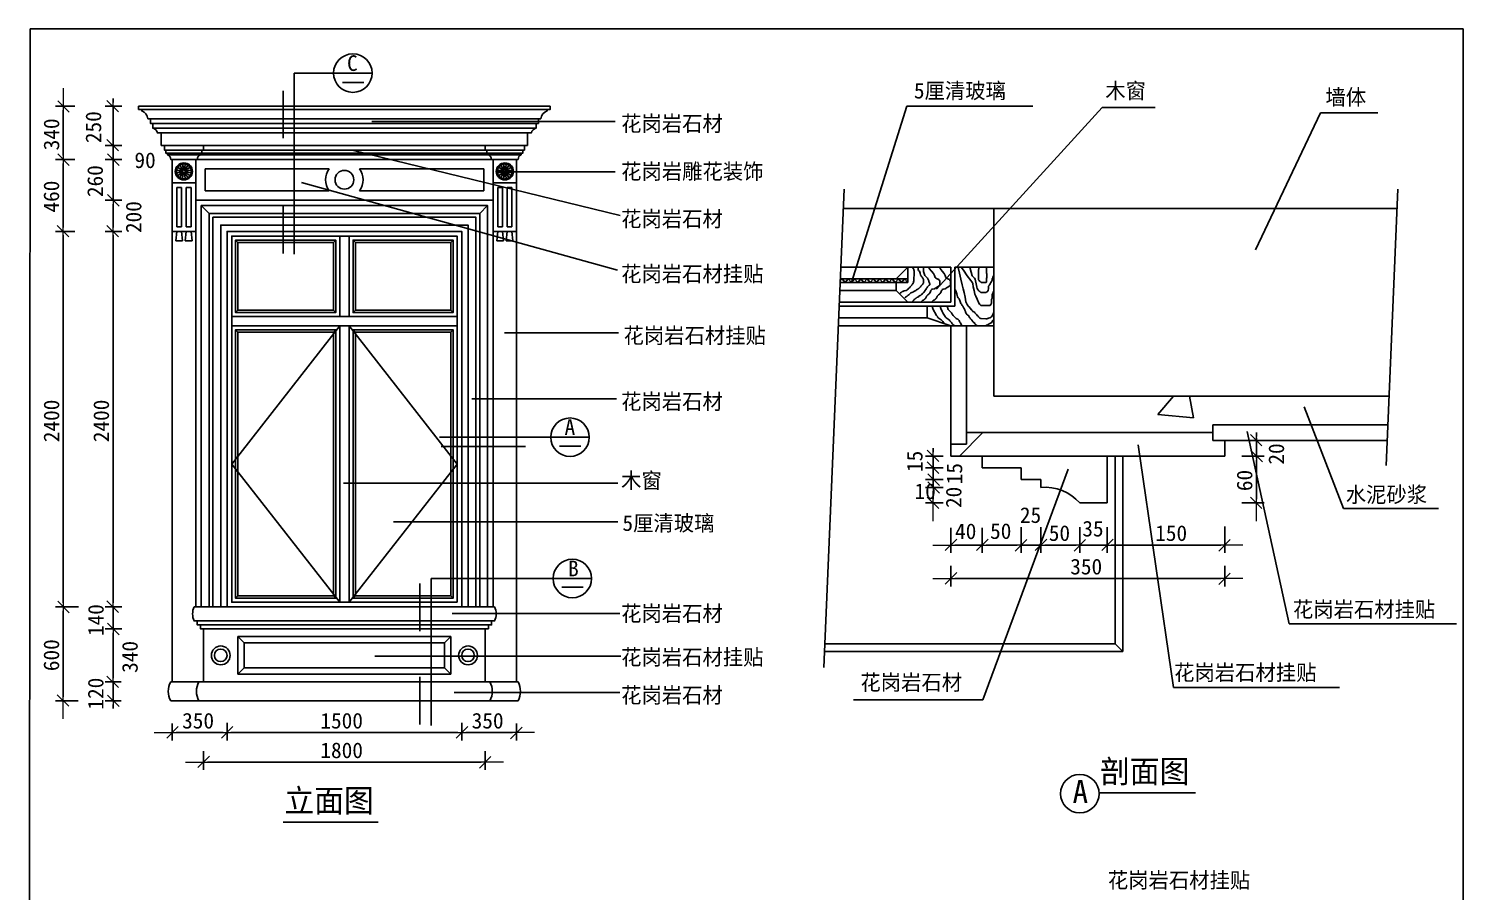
# Model space of a CAD drawing. Header units: metres. Extents: x 1603 to 10770, y 1189 to 12976.
# Drawn here: x 1603 to 10770, y 7462 to 12976 of the extents above; entities that cross this region are included whole.
import ezdxf

# ---------------------------------------------------------------- set-up
doc = ezdxf.new("R2010")
doc.units = ezdxf.units.M
for name, color, linetype in [('2', 2, 'Continuous'), ('3', 3, 'Continuous'), ('4', 4, 'Continuous'), ('6', 7, 'Continuous'), ('7', 7, 'Continuous'), ('BH', 3, 'Continuous'), ('DIM', 3, 'Continuous'), ('TEXT', 3, 'Continuous')]:
    doc.layers.add(name, color=color, linetype=linetype)
doc.dimstyles.get("Standard").update_dxf_attribs({"dimtxt": 2.5, "dimasz": 2.5, "dimexe": 1.25, "dimexo": 0.625, "dimtad": 1, "dimcen": 2.5, "dimazin": 3, "dimtfac": 1, "dimtmove": 0, "dimatfit": 3})

# ---------------------------------------------------------------- blocks, each defined once
blk = doc.blocks.new('BH2')
at = {"layer": 'BH'}
blk.add_lwpolyline([(0, 32), (5, 28), (0, 24), (5, 20), (0, 16), (5, 12), (0, 8), (5, 4), (0, 0)], dxfattribs=at)
blk = doc.blocks.new('HUA-1')
at = {"layer": '3'}
for p, q in [((27.6, 34.21), (17.94, 47.61)), ((27.6, 34.21), (18.46, 47.68)), ((29.39, 34.81), (25.6, 50.88)), ((29.39, 34.81), (26.11, 50.75)), ((31.02, 34.68), (33.93, 50.98)), ((31.02, 34.81), (34.35, 50.66)), ((32.72, 33.99), (41.92, 47.43)), ((34.11, 36.01), (41.66, 47.88)), ((25.32, 31.28), (9.02, 33.93)), ((25.19, 29.39), (9.12, 25.6)), ((25.19, 29.39), (9.25, 26.11)), ((25.32, 31.28), (9.34, 34.35)), ((26.17, 32.97), (12.12, 41.66)), ((25.79, 27.6), (12.32, 18.46)), ((25.79, 27.6), (12.39, 17.94)), ((26.17, 32.97), (12.57, 41.92)), ((27.03, 26.17), (18.08, 12.57)), ((27.03, 26.17), (18.34, 12.12)), ((28.72, 25.19), (25.65, 9.34)), ((28.72, 25.32), (26.07, 9.02)), ((30.61, 25.32), (33.89, 9.25)), ((30.61, 25.19), (34.4, 9.12)), ((32.38, 25.79), (41.54, 12.32)), ((32.4, 25.79), (42.06, 12.39)), ((33.83, 27.03), (47.88, 18.34)), ((33.83, 27.03), (47.43, 18.08)), ((34.21, 32.4), (47.61, 42.06)), ((34.32, 32.4), (47.68, 41.54)), ((34.68, 28.72), (50.98, 26.07)), ((34.81, 30.61), (50.88, 34.4)), ((34.81, 28.72), (50.66, 25.65)), ((44.27, 32.84), (50.75, 33.89))]:
    blk.add_line(p, q, dxfattribs=at)
for centre, radius, start, end in [((15.56, 44.55), 3.93, 79.33, 200.38), ((14.42, 42.46), 6.24, 55.64, 72.61), ((22.23, 48.97), 3.93, 56.83, 177.88), ((-277.73, 15.85), 297.9, 6.14, 6.41), ((20.38, 47.47), 6.24, 33.14, 50.11), ((-259.72, 134.69), 297.9, 343.64, 343.91), ((30.08, 50.5), 3.93, 34.33, 155.38), ((27.8, 49.83), 6.24, 10.64, 27.61), ((-197.61, 237.59), 297.9, 321.14, 321.41), ((37.92, 48.91), 3.93, 11.83, 132.88), ((35.55, 49.16), 6.24, 348.14, 5.11), ((-100.84, 308.89), 297.9, 298.64, 298.91), ((44.55, 44.44), 3.93, 349.33, 110.38), ((9.5, 30.08), 3.93, 124.33, 245.38), ((11.03, 22.23), 3.93, 146.83, 267.88), ((11.09, 37.92), 3.93, 101.83, 222.88), ((10.17, 27.8), 6.24, 100.64, 117.61), ((12.53, 20.38), 6.24, 123.14, 140.11), ((-74.69, -259.72), 297.9, 73.64, 73.91), ((-177.59, -197.61), 297.9, 51.14, 51.41), ((10.84, 35.55), 6.24, 78.14, 95.11), ((44.15, -277.73), 297.9, 96.14, 96.41), ((15.45, 15.56), 3.93, 169.33, 290.38), ((17.54, 14.42), 6.24, 145.64, 162.61), ((-248.89, -100.84), 297.9, 28.64, 28.91), ((160.84, -248.89), 297.9, 118.64, 118.91), ((24.45, 10.84), 6.24, 168.14, 185.11), ((22.08, 11.09), 3.93, 191.83, 312.88), ((257.61, -177.59), 297.9, 141.14, 141.41), ((32.2, 10.17), 6.24, 190.64, 207.61), ((29.92, 9.5), 3.93, 214.33, 335.38), ((319.72, -74.69), 297.9, 163.64, 163.91), ((39.62, 12.53), 6.24, 213.14, 230.11), ((37.77, 11.03), 3.93, 236.83, 357.88), ((337.73, 44.15), 297.9, 186.14, 186.41), ((45.58, 17.54), 6.24, 235.64, 252.61), ((44.44, 15.45), 3.93, 259.33, 20.38), ((308.89, 160.84), 297.9, 208.64, 208.91), ((42.46, 45.58), 6.24, 325.64, 342.61), ((15.85, 337.73), 297.9, 276.14, 276.41), ((49.16, 24.45), 6.24, 258.14, 275.11), ((48.97, 37.77), 3.93, 326.83, 87.88), ((48.91, 22.08), 3.93, 281.83, 42.88), ((237.59, 257.61), 297.9, 231.14, 231.41), ((134.69, 319.72), 297.9, 253.64, 253.91), ((47.47, 39.62), 6.24, 303.14, 320.11), ((49.83, 32.2), 6.24, 280.64, 297.61), ((50.5, 29.92), 3.93, 304.33, 65.38)]:
    blk.add_arc(centre, radius, start, end, dxfattribs=at)
at = {"layer": '4'}
for radius in [27.43, 4.8]:
    blk.add_circle((30, 30), radius, dxfattribs=at)
at = {"layer": '6'}
blk.add_circle((30, 30), 24.43, dxfattribs=at)
blk = doc.blocks.new('_DOT')
at = {"color": 0, "linetype": 'ByBlock', "lineweight": 15}
blk.add_line((4.63, 0), (-1, 0), dxfattribs=at)
blk.add_lwpolyline([(-1.51, -1.54), (1.42, 1.41)])

msp = doc.modelspace()

# ---------------------------------------------------------------- hatches: boundary and pattern name
at = {"layer": 'BH'}
h = msp.add_hatch(dxfattribs=at)
h.set_pattern_fill('ANSI31', scale=1500)
h.paths.add_polyline_path([(10296.08, 10627.85), (10347.08, 11827.85), (7770.32, 11827.85), (7770.32, 10627.85)])
h = msp.add_hatch(dxfattribs=at)
h.set_pattern_fill('AR-RROOF', scale=500)
h.paths.add_polyline_path([(3550.47, 11176.76), (3550.47, 11610.45), (2940.47, 11610.45), (2940.47, 11176.76)])
h.paths.add_polyline_path([(3550.47, 11036.76), (2940.47, 11036.76), (2940.47, 9350.45), (3550.47, 9350.45)])
h.paths.add_polyline_path([(4300.47, 11036.76), (3690.47, 11036.76), (3690.47, 9350.45), (4300.47, 9350.45)])
h.paths.add_polyline_path([(4300.47, 11176.76), (4300.47, 11610.45), (3690.47, 11610.45), (3690.47, 11176.76)])
h = msp.add_hatch(dxfattribs=at)
h.set_pattern_fill('ANSI33', scale=300)
h.paths.add_polyline_path([(9245.32, 10244.52), (9245.32, 10344.52), (9170.32, 10344.52), (9170.32, 10394.52), (7495.32, 10394.52), (7495.32, 10244.52)])
h.paths.add_polyline_path([(7695.32, 10244.52), (7695.32, 10169.52), (7945.32, 10169.52), (7945.32, 10094.52), (8070.32, 10094.52), (8070.32, 10044.52, -0.23), (8320.32, 9944.52), (8495.32, 9944.52), (8495.32, 10244.52)])
h.paths.add_polyline_path([(9170.32, 10444.52), (9170.32, 10344.52), (10284.04, 10344.52), (10288.29, 10444.52)])
h.paths.add_polyline_path([(7595.32, 11077.85), (7495.32, 11077.85), (7495.32, 10394.52), (7595.32, 10394.52)])
h = msp.add_hatch(dxfattribs=at)
h.set_pattern_fill('AR-CONC', scale=15)
h.paths.add_polyline_path([(7770.32, 10627.85), (7770.32, 11077.85), (7595.32, 11077.85), (7595.32, 10394.52), (9170.32, 10394.52), (9170.32, 10444.52), (10288.29, 10444.52), (10296.08, 10627.85)])

# ---------------------------------------------------------------- linework, layer by layer
for p, q in [((3607.41, 12633.27), (3743.78, 12633.27)), ((7213.44, 12481.38), (8018.91, 12480.86)), ((8461.9, 12472.72), (8801.15, 12472.72)), ((9857.74, 12438.07), (10224.32, 12438.07)), ((4994.59, 10307.89), (5130.96, 10307.89)), ((10005.13, 9908.65), (10612.33, 9908.65)), ((5009.74, 9406.61), (5146.12, 9406.61)), ((9658.34, 9172.35), (10727.44, 9172.35)), ((8917.78, 8765.21), (9979.31, 8765.21)), ((7698.95, 8687.25), (6872.52, 8687.25))]:
    msp.add_line(p, q)
at = {"layer": '2'}
for p, q in [((7770.32, 10627.85), (7770.32, 11827.85)), ((7770.32, 11827.85), (10347.08, 11827.85)), ((7770.32, 10627.85), (10296.08, 10627.85))]:
    msp.add_line(p, q, dxfattribs=at)
at = {"layer": '3'}
for p, q in [((2550.47, 11960.45), (2550.47, 11710.45)), ((2580.47, 11960.45), (2550.47, 11960.45)), ((2580.47, 11960.45), (2580.47, 11710.45)), ((2610.47, 11960.45), (2610.47, 11710.45)), ((2640.47, 11960.45), (2610.47, 11960.45)), ((2640.47, 11960.45), (2640.47, 11710.45)), ((4600.47, 11960.45), (4600.47, 11710.45)), ((4630.47, 11960.45), (4600.47, 11960.45)), ((4630.47, 11960.45), (4630.47, 11710.45)), ((4660.47, 11960.45), (4660.47, 11710.45)), ((4690.47, 11960.45), (4660.47, 11960.45)), ((4690.47, 11960.45), (4690.47, 11710.45)), ((6813.35, 11950.91), (6683.35, 8892.14)), ((10352.31, 11950.91), (10277.19, 10183.2)), ((2755.47, 11795.45), (2705.47, 11845.45)), ((4485.47, 11795.45), (4535.47, 11845.45)), ((2550.47, 11680.45), (2543.93, 11619.64)), ((2580.47, 11710.45), (2550.47, 11710.45)), ((2580.47, 11680.45), (2587.01, 11619.64)), ((2610.47, 11680.45), (2603.93, 11619.64)), ((2640.47, 11710.45), (2610.47, 11710.45)), ((2640.47, 11680.45), (2647.01, 11619.64)), ((4600.47, 11680.45), (4593.93, 11619.64)), ((4630.47, 11710.45), (4600.47, 11710.45)), ((4630.47, 11680.45), (4637.01, 11619.64)), ((4660.47, 11680.45), (4653.93, 11619.64)), ((4690.47, 11710.45), (4660.47, 11710.45)), ((4690.47, 11680.45), (4697.01, 11619.64)), ((2543.93, 11619.64), (2587.01, 11619.64)), ((2603.93, 11619.64), (2647.01, 11619.64)), ((2940.47, 11610.45), (2925.47, 11625.45)), ((3550.47, 11610.45), (3565.47, 11625.45)), ((3690.47, 11610.45), (3675.47, 11625.45)), ((4300.47, 11610.45), (4315.47, 11625.45)), ((4637.01, 11619.64), (4593.93, 11619.64)), ((4697.01, 11619.64), (4653.93, 11619.64)), ((7250.03, 11451.36), (7248.53, 11452.85)), ((7251.84, 11448.64), (7250.03, 11451.36)), ((7254.56, 11444.11), (7251.84, 11448.64)), ((7256.38, 11440.48), (7254.56, 11444.11)), ((7258.19, 11436.86), (7256.38, 11440.48)), ((7260.01, 11433.23), (7258.19, 11436.86)), ((7258.19, 11369.79), (7259.1, 11375.23)), ((7258.19, 11364.35), (7258.19, 11369.79)), ((7259.1, 11375.23), (7260.01, 11380.66)), ((7260.92, 11428.7), (7260.01, 11433.23)), ((7260.01, 11386.1), (7260.92, 11398.79)), ((7260.01, 11380.66), (7260.01, 11386.1)), ((7260.92, 11398.79), (7260.92, 11428.7)), ((7286.33, 11452.85), (7286.33, 11451.36)), ((7286.33, 11451.36), (7287.24, 11436.86)), ((7287.24, 11436.86), (7289.05, 11431.42)), ((7289.05, 11431.42), (7294.5, 11426.89)), ((7294.5, 11426.89), (7299.03, 11414.2)), ((7299.03, 11414.2), (7302.66, 11401.51)), ((7302.66, 11401.51), (7305.39, 11396.07)), ((7305.39, 11396.07), (7309.02, 11392.45)), ((7309.02, 11392.45), (7312.65, 11387.91)), ((7312.65, 11387.91), (7315.37, 11384.29)), ((7315.37, 11384.29), (7317.18, 11380.66)), ((7317.18, 11380.66), (7319, 11377.04)), ((7319, 11377.04), (7319.91, 11374.32)), ((7319.91, 11374.32), (7319.91, 11349.85)), ((7320.82, 11452.85), (7320.82, 11425.07)), ((7320.82, 11425.07), (7324.45, 11410.57)), ((7324.45, 11410.57), (7328.98, 11397.88)), ((7328.98, 11397.88), (7334.43, 11393.35)), ((7334.43, 11393.35), (7338.97, 11388.82)), ((7338.97, 11388.82), (7342.6, 11385.2)), ((7342.6, 11385.2), (7346.23, 11381.57)), ((7346.23, 11381.57), (7348.04, 11377.94)), ((7348.04, 11377.94), (7350.76, 11375.23)), ((7350.76, 11375.23), (7351.67, 11371.6)), ((7351.67, 11371.6), (7353.49, 11368.88)), ((7353.49, 11368.88), (7354.39, 11365.26)), ((7355.84, 11452.85), (7358.02, 11444.11)), ((7358.02, 11444.11), (7372.55, 11425.98)), ((7372.55, 11425.98), (7385.25, 11411.48)), ((7385.25, 11411.48), (7390.7, 11398.79)), ((7390.7, 11398.79), (7396.14, 11386.1)), ((7396.14, 11386.1), (7400.68, 11381.57)), ((7400.68, 11381.57), (7404.31, 11378.85)), ((7404.31, 11378.85), (7407.94, 11377.94)), ((7407.94, 11377.94), (7411.57, 11376.13)), ((7411.57, 11376.13), (7415.2, 11375.23)), ((7415.2, 11375.23), (7418.83, 11372.51)), ((7418.83, 11372.51), (7421.55, 11369.79)), ((7421.55, 11369.79), (7423.37, 11367.07)), ((7423.37, 11367.07), (7425.18, 11363.44)), ((7424.23, 11452.85), (7426.42, 11444.11)), ((7426.42, 11444.11), (7440.94, 11425.98)), ((7440.94, 11425.98), (7453.64, 11411.48)), ((7453.64, 11411.48), (7459.09, 11398.79)), ((7459.09, 11398.79), (7464.53, 11386.1)), ((7464.53, 11386.1), (7469.07, 11381.57)), ((7469.07, 11381.57), (7472.7, 11378.85)), ((7472.7, 11378.85), (7476.33, 11377.94)), ((7476.33, 11377.94), (7479.96, 11376.13)), ((7479.96, 11376.13), (7483.59, 11375.23)), ((7483.59, 11375.23), (7487.22, 11372.51)), ((7487.22, 11372.51), (7489.95, 11369.79)), ((7489.95, 11369.79), (7491.76, 11367.07)), ((7491.76, 11367.07), (7493.58, 11363.44)), ((7542.71, 11452.85), (7543.37, 11449.82)), ((7543.37, 11449.82), (7550.8, 11414.2)), ((7550.8, 11414.2), (7559.71, 11375.61)), ((7559.71, 11375.61), (7568.63, 11339.99)), ((7561.48, 11452.85), (7576.65, 11432.01)), ((7576.65, 11432.01), (7600.43, 11396.39)), ((7600.43, 11396.39), (7624.21, 11366.71)), ((7617.51, 11452.85), (7625.7, 11420.13)), ((7625.7, 11420.13), (7631.64, 11396.39)), ((7631.64, 11396.39), (7640.56, 11387.48)), ((7640.56, 11387.48), (7646.5, 11381.55)), ((7646.5, 11381.55), (7650.96, 11374.13)), ((7650.96, 11374.13), (7652.45, 11365.22)), ((7674.74, 11451.3), (7673.25, 11424.59)), ((7673.25, 11424.59), (7673.25, 11371.16)), ((7673.25, 11371.16), (7676.22, 11366.71)), ((7674.85, 11452.85), (7674.74, 11451.3)), ((7723.51, 11412.71), (7723.51, 11452.85)), ((7725, 11408.26), (7723.51, 11412.71)), ((7723.51, 11378.58), (7725, 11386)), ((7723.51, 11359.28), (7723.51, 11378.58)), ((7725, 11386), (7725, 11408.26)), ((7757.7, 11365.22), (7759.18, 11369.67)), ((7759.18, 11369.67), (7760.67, 11374.13)), ((7760.67, 11378.58), (7763.64, 11383.03)), ((7760.67, 11374.13), (7760.67, 11378.58)), ((7763.64, 11387.48), (7765.13, 11391.94)), ((7763.64, 11383.03), (7763.64, 11387.48)), ((7765.13, 11391.94), (7765.13, 11396.39)), ((7145.32, 11302.85), (6785.81, 11302.85)), ((7170.16, 11284.59), (7174.7, 11287.31)), ((7174.7, 11287.31), (7178.33, 11290.03)), ((7178.33, 11290.03), (7181.05, 11292.75)), ((7181.05, 11292.75), (7182.87, 11294.56)), ((7182.87, 11294.56), (7185.59, 11296.37)), ((7185.59, 11296.37), (7188.31, 11297.28)), ((7188.31, 11297.28), (7192.85, 11299.09)), ((7192.85, 11299.09), (7197.39, 11300.91)), ((7197.39, 11300.91), (7210.09, 11302.72)), ((7210.09, 11302.72), (7213.72, 11304.53)), ((7213.72, 11304.53), (7216.45, 11307.25)), ((7216.45, 11307.25), (7218.26, 11309.06)), ((7218.26, 11309.06), (7221.89, 11311.78)), ((7221.89, 11311.78), (7224.61, 11315.41)), ((7224.61, 11315.41), (7228.24, 11319.03)), ((7240.95, 11287.31), (7226.43, 11274.62)), ((7228.24, 11319.03), (7232.78, 11322.66)), ((7232.78, 11322.66), (7236.41, 11326.28)), ((7236.41, 11326.28), (7240.04, 11330.82)), ((7240.04, 11330.82), (7243.67, 11334.44)), ((7253.66, 11292.75), (7240.95, 11287.31)), ((7243.67, 11334.44), (7246.4, 11337.16)), ((7246.4, 11337.16), (7247.3, 11338.97)), ((7247.3, 11338.97), (7249.12, 11340.78)), ((7249.12, 11340.78), (7250.93, 11343.5)), ((7250.93, 11343.5), (7252.75, 11347.13)), ((7252.75, 11347.13), (7254.56, 11349.85)), ((7258.19, 11296.37), (7253.66, 11292.75)), ((7254.56, 11349.85), (7256.38, 11354.38)), ((7256.38, 11354.38), (7257.29, 11358.91)), ((7257.29, 11358.91), (7258.19, 11364.35)), ((7263.64, 11298.19), (7258.19, 11296.37)), ((7267.27, 11300.91), (7263.64, 11298.19)), ((7270.9, 11303.63), (7267.27, 11300.91)), ((7274.53, 11305.44), (7270.9, 11303.63)), ((7276.34, 11307.25), (7274.53, 11305.44)), ((7283.61, 11310.88), (7276.34, 11307.25)), ((7289.05, 11314.5), (7283.61, 11310.88)), ((7290.87, 11316.31), (7289.05, 11314.5)), ((7293.59, 11318.13), (7290.87, 11316.31)), ((7294.5, 11319.94), (7293.59, 11318.13)), ((7297.22, 11321.75), (7294.5, 11319.94)), ((7299.94, 11324.47), (7297.22, 11321.75)), ((7301.76, 11327.19), (7299.94, 11324.47)), ((7304.48, 11329.91), (7301.76, 11327.19)), ((7305.39, 11332.63), (7304.48, 11329.91)), ((7307.2, 11276.43), (7304.48, 11273.72)), ((7309.02, 11334.44), (7305.39, 11332.63)), ((7311.74, 11280.06), (7307.2, 11276.43)), ((7311.74, 11338.07), (7309.02, 11334.44)), ((7314.46, 11340.78), (7311.74, 11338.07)), ((7315.37, 11284.59), (7311.74, 11280.06)), ((7316.28, 11344.41), (7314.46, 11340.78)), ((7319, 11287.31), (7315.37, 11284.59)), ((7319, 11347.13), (7316.28, 11344.41)), ((7319.91, 11349.85), (7319, 11347.13)), ((7321.72, 11290.03), (7319, 11287.31)), ((7324.45, 11292.75), (7321.72, 11290.03)), ((7327.17, 11296.37), (7324.45, 11292.75)), ((7329.89, 11300), (7327.17, 11296.37)), ((7330.8, 11303.63), (7329.89, 11300)), ((7333.52, 11306.34), (7330.8, 11303.63)), ((7335.34, 11309.97), (7333.52, 11306.34)), ((7338.97, 11314.5), (7335.34, 11309.97)), ((7340.78, 11318.13), (7338.97, 11314.5)), ((7342.6, 11319.94), (7340.78, 11318.13)), ((7344.41, 11322.66), (7342.6, 11319.94)), ((7346.23, 11326.28), (7344.41, 11322.66)), ((7348.04, 11329), (7346.23, 11326.28)), ((7349.86, 11330.82), (7348.04, 11329)), ((7354.39, 11278.25), (7348.95, 11274.62)), ((7353.49, 11333.53), (7349.86, 11330.82)), ((7357.12, 11336.25), (7353.49, 11333.53)), ((7354.39, 11365.26), (7355.3, 11360.72)), ((7356.21, 11280.97), (7354.39, 11278.25)), ((7355.3, 11360.72), (7357.12, 11355.29)), ((7358.93, 11283.69), (7356.21, 11280.97)), ((7357.12, 11355.29), (7358.93, 11349.85)), ((7360.75, 11339.88), (7357.12, 11336.25)), ((7358.93, 11349.85), (7360.75, 11346.22)), ((7361.65, 11287.31), (7358.93, 11283.69)), ((7360.75, 11346.22), (7360.75, 11339.88)), ((7362.56, 11290.94), (7361.65, 11287.31)), ((7365.29, 11295.47), (7362.56, 11290.94)), ((7366.19, 11300), (7365.29, 11295.47)), ((7368.92, 11301.81), (7366.19, 11300)), ((7370.73, 11304.53), (7368.92, 11301.81)), ((7371.64, 11307.25), (7370.73, 11304.53)), ((7372.55, 11309.06), (7371.64, 11307.25)), ((7377.08, 11310.88), (7372.55, 11309.06)), ((7391.6, 11313.59), (7377.08, 11310.88)), ((7395.23, 11316.31), (7391.6, 11313.59)), ((7397.96, 11319.03), (7395.23, 11316.31)), ((7401.59, 11319.94), (7397.96, 11319.03)), ((7403.4, 11321.75), (7401.59, 11319.94)), ((7407.03, 11323.56), (7403.4, 11321.75)), ((7410.66, 11326.28), (7407.03, 11323.56)), ((7421.55, 11331.72), (7410.66, 11326.28)), ((7422.79, 11278.25), (7417.34, 11274.62)), ((7424.28, 11334.44), (7421.55, 11331.72)), ((7424.6, 11280.97), (7422.79, 11278.25)), ((7425.18, 11336.25), (7424.28, 11334.44)), ((7427.32, 11283.69), (7424.6, 11280.97)), ((7425.18, 11363.44), (7425.18, 11336.25)), ((7430.05, 11287.31), (7427.32, 11283.69)), ((7430.95, 11290.94), (7430.05, 11287.31)), ((7433.68, 11295.47), (7430.95, 11290.94)), ((7434.58, 11300), (7433.68, 11295.47)), ((7437.31, 11301.81), (7434.58, 11300)), ((7439.12, 11304.53), (7437.31, 11301.81)), ((7440.03, 11307.25), (7439.12, 11304.53)), ((7440.94, 11309.06), (7440.03, 11307.25)), ((7445.48, 11310.88), (7440.94, 11309.06)), ((7460, 11313.59), (7445.48, 11310.88)), ((7463.63, 11316.31), (7460, 11313.59)), ((7466.35, 11319.03), (7463.63, 11316.31)), ((7469.98, 11319.94), (7466.35, 11319.03)), ((7471.79, 11321.75), (7469.98, 11319.94)), ((7475.43, 11323.56), (7471.79, 11321.75)), ((7479.06, 11326.28), (7475.43, 11323.56)), ((7489.95, 11331.72), (7479.06, 11326.28)), ((7492.67, 11334.44), (7489.95, 11331.72)), ((7493.58, 11336.25), (7492.67, 11334.44)), ((7493.58, 11363.44), (7493.58, 11336.25)), ((7520.32, 11311.99), (7524.05, 11307.34)), ((7524.05, 11307.34), (7527.02, 11299.92)), ((7527.02, 11299.92), (7529.99, 11293.98)), ((7529.99, 11293.98), (7531.48, 11288.05)), ((7531.48, 11288.05), (7532.96, 11280.63)), ((7532.96, 11280.63), (7535.94, 11271.72)), ((7568.63, 11339.99), (7574.57, 11313.28)), ((7574.57, 11313.28), (7580.52, 11289.53)), ((7580.52, 11289.53), (7586.46, 11259.85)), ((7624.21, 11366.71), (7630.15, 11357.8)), ((7630.15, 11357.8), (7634.61, 11351.86)), ((7634.61, 11351.86), (7636.1, 11347.41)), ((7636.1, 11347.41), (7639.07, 11326.63)), ((7639.07, 11326.63), (7645.01, 11302.89)), ((7645.01, 11302.89), (7647.99, 11279.14)), ((7647.99, 11279.14), (7652.45, 11270.24)), ((7652.45, 11365.22), (7656.9, 11344.44)), ((7656.9, 11344.44), (7661.36, 11323.67)), ((7661.36, 11323.67), (7664.33, 11316.25)), ((7664.33, 11316.25), (7668.79, 11308.82)), ((7668.79, 11308.82), (7670.28, 11305.86)), ((7670.28, 11305.86), (7673.25, 11302.89)), ((7673.25, 11302.89), (7676.22, 11298.44)), ((7676.22, 11366.71), (7679.2, 11362.25)), ((7676.22, 11298.44), (7680.68, 11295.47)), ((7679.2, 11362.25), (7683.65, 11359.28)), ((7680.68, 11295.47), (7685.14, 11291.02)), ((7683.65, 11359.28), (7685.14, 11359.28)), ((7685.14, 11359.28), (7685.14, 11357.8)), ((7685.14, 11357.8), (7688.11, 11356.32)), ((7685.14, 11291.02), (7688.11, 11289.53)), ((7688.11, 11356.32), (7689.6, 11354.83)), ((7688.11, 11289.53), (7720.54, 11289.53)), ((7689.6, 11354.83), (7716.08, 11353.35)), ((7716.08, 11353.35), (7720.54, 11353.35)), ((7720.54, 11353.35), (7722.03, 11354.83)), ((7720.54, 11289.53), (7723.51, 11291.02)), ((7722.03, 11354.83), (7723.51, 11359.28)), ((7723.51, 11291.02), (7726.49, 11293.98)), ((7726.49, 11293.98), (7729.46, 11295.47)), ((7729.46, 11295.47), (7730.95, 11298.44)), ((7730.95, 11298.44), (7733.92, 11304.37)), ((7733.92, 11304.37), (7735.4, 11313.28)), ((7735.4, 11313.28), (7736.89, 11319.21)), ((7736.89, 11331.09), (7739.86, 11334.05)), ((7736.89, 11319.21), (7736.89, 11331.09)), ((7739.86, 11334.05), (7741.35, 11337.02)), ((7741.35, 11337.02), (7742.83, 11339.99)), ((7742.83, 11339.99), (7747.29, 11345.93)), ((7747.29, 11345.93), (7748.78, 11350.38)), ((7748.78, 11350.38), (7751.75, 11354.83)), ((7751.75, 11354.83), (7754.72, 11360.77)), ((7754.72, 11360.77), (7757.7, 11365.22)), ((7760.67, 11274.69), (7762.15, 11282.11)), ((7762.15, 11282.11), (7766.61, 11289.53)), ((7766.61, 11289.53), (7768.1, 11296.95)), ((7768.1, 11296.95), (7770.32, 11301.39)), ((7203.74, 11258.31), (7201.02, 11255.59)), ((7206.46, 11261.03), (7203.74, 11258.31)), ((7210.09, 11262.84), (7206.46, 11261.03)), ((7211.91, 11264.65), (7210.09, 11262.84)), ((7213.72, 11265.56), (7211.91, 11264.65)), ((7215.54, 11267.37), (7213.72, 11265.56)), ((7219.17, 11269.18), (7215.54, 11267.37)), ((7222.8, 11271.9), (7219.17, 11269.18)), ((7226.43, 11274.62), (7222.8, 11271.9)), ((7251.84, 11233.84), (7250.03, 11229.31)), ((7257.29, 11239.27), (7251.84, 11233.84)), ((7258.19, 11241.99), (7257.29, 11239.27)), ((7260.92, 11244.71), (7258.19, 11241.99)), ((7264.55, 11248.34), (7260.92, 11244.71)), ((7269.08, 11251.06), (7264.55, 11248.34)), ((7271.81, 11252.87), (7269.08, 11251.06)), ((7273.62, 11254.68), (7271.81, 11252.87)), ((7277.25, 11257.4), (7273.62, 11254.68)), ((7279.98, 11259.21), (7277.25, 11257.4)), ((7283.61, 11260.12), (7279.98, 11259.21)), ((7288.14, 11262.84), (7283.61, 11260.12)), ((7291.77, 11265.56), (7288.14, 11262.84)), ((7296.31, 11268.28), (7291.77, 11265.56)), ((7299.03, 11270.09), (7296.31, 11268.28)), ((7300.85, 11271), (7299.03, 11270.09)), ((7304.48, 11273.72), (7300.85, 11271)), ((7308.11, 11232.93), (7307.2, 11230.21)), ((7312.65, 11237.46), (7308.11, 11232.93)), ((7316.28, 11240.18), (7312.65, 11237.46)), ((7319.91, 11241.09), (7316.28, 11240.18)), ((7322.63, 11241.99), (7319.91, 11241.09)), ((7323.54, 11243.81), (7322.63, 11241.99)), ((7325.35, 11244.71), (7323.54, 11243.81)), ((7327.17, 11246.53), (7325.35, 11244.71)), ((7329.89, 11248.34), (7327.17, 11246.53)), ((7332.61, 11251.06), (7329.89, 11248.34)), ((7333.52, 11252.87), (7332.61, 11251.06)), ((7336.24, 11256.5), (7333.52, 11252.87)), ((7338.06, 11260.12), (7336.24, 11256.5)), ((7339.87, 11263.75), (7338.06, 11260.12)), ((7340.78, 11265.56), (7339.87, 11263.75)), ((7347.13, 11271.9), (7340.78, 11265.56)), ((7348.95, 11274.62), (7347.13, 11271.9)), ((7376.5, 11232.93), (7375.59, 11230.21)), ((7381.04, 11237.46), (7376.5, 11232.93)), ((7377.09, 11202.85), (7381.16, 11188.61)), ((7384.67, 11240.18), (7381.04, 11237.46)), ((7381.16, 11188.61), (7388.59, 11167.83)), ((7388.3, 11241.09), (7384.67, 11240.18)), ((7391.02, 11241.99), (7388.3, 11241.09)), ((7391.93, 11243.81), (7391.02, 11241.99)), ((7393.75, 11244.71), (7391.93, 11243.81)), ((7395.56, 11246.53), (7393.75, 11244.71)), ((7398.28, 11248.34), (7395.56, 11246.53)), ((7401.01, 11251.06), (7398.28, 11248.34)), ((7401.91, 11252.87), (7401.01, 11251.06)), ((7404.64, 11256.5), (7401.91, 11252.87)), ((7406.45, 11260.12), (7404.64, 11256.5)), ((7408.27, 11263.75), (7406.45, 11260.12)), ((7409.17, 11265.56), (7408.27, 11263.75)), ((7415.53, 11271.9), (7409.17, 11265.56)), ((7417.34, 11274.62), (7415.53, 11271.9)), ((7427.83, 11202.85), (7431.91, 11188.61)), ((7431.91, 11188.61), (7439.34, 11167.83)), ((7471.2, 11202.85), (7477.98, 11181.19)), ((7535.94, 11271.72), (7538.91, 11262.82)), ((7538.91, 11262.82), (7543.37, 11255.4)), ((7543.37, 11255.4), (7547.82, 11249.46)), ((7547.82, 11249.46), (7550.8, 11243.52)), ((7550.8, 11243.52), (7552.28, 11239.07)), ((7552.28, 11239.07), (7555.25, 11233.13)), ((7555.25, 11233.13), (7556.74, 11225.71)), ((7556.74, 11225.71), (7559.71, 11219.78)), ((7559.71, 11219.78), (7562.69, 11215.33)), ((7562.69, 11215.33), (7565.66, 11210.87)), ((7565.66, 11210.87), (7568.63, 11207.9)), ((7568.63, 11207.9), (7573.09, 11201.97)), ((7573.09, 11201.97), (7579.03, 11190.1)), ((7579.03, 11190.1), (7583.49, 11184.16)), ((7583.49, 11184.16), (7584.98, 11181.19)), ((7586.46, 11259.85), (7592.41, 11230.17)), ((7592.41, 11230.17), (7595.38, 11221.26)), ((7595.38, 11221.26), (7599.84, 11212.36)), ((7599.84, 11212.36), (7604.3, 11207.9)), ((7604.3, 11207.9), (7607.27, 11203.45)), ((7607.27, 11203.45), (7613.21, 11199)), ((7613.21, 11199), (7617.67, 11191.58)), ((7617.67, 11191.58), (7629.56, 11176.74)), ((7652.45, 11270.24), (7655.42, 11265.79)), ((7655.42, 11265.79), (7658.39, 11259.85)), ((7658.39, 11259.85), (7661.36, 11253.91)), ((7661.36, 11253.91), (7664.33, 11246.49)), ((7664.33, 11246.49), (7668.79, 11237.59)), ((7668.79, 11237.59), (7671.76, 11228.68)), ((7671.76, 11228.68), (7674.74, 11221.26)), ((7674.74, 11221.26), (7677.71, 11215.33)), ((7677.71, 11215.33), (7682.17, 11212.36)), ((7682.17, 11212.36), (7683.65, 11210.87)), ((7683.65, 11210.87), (7688.11, 11207.9)), ((7688.11, 11207.9), (7747.29, 11207.9)), ((7747.29, 11207.9), (7750.26, 11213.84)), ((7750.26, 11213.84), (7754.72, 11222.75)), ((7754.72, 11231.65), (7756.21, 11239.07)), ((7754.72, 11222.75), (7754.72, 11231.65)), ((7756.21, 11245.01), (7759.18, 11253.91)), ((7756.21, 11239.07), (7756.21, 11245.01)), ((7759.18, 11253.91), (7760.67, 11274.69)), ((2940.47, 11176.76), (2925.47, 11161.76)), ((4300.47, 11176.76), (4315.47, 11161.76)), ((7345.32, 11127.85), (6778.37, 11127.85)), ((7388.59, 11167.83), (7394.54, 11158.93)), ((7394.54, 11158.93), (7400.48, 11150.02)), ((7400.48, 11150.02), (7404.94, 11142.6)), ((7404.94, 11142.6), (7409.4, 11136.67)), ((7409.4, 11136.67), (7410.89, 11132.21)), ((7410.89, 11132.21), (7415.34, 11127.76)), ((7415.34, 11127.76), (7421.29, 11123.31)), ((7421.29, 11123.31), (7433.18, 11114.4)), ((7433.18, 11114.4), (7439.12, 11108.47)), ((7439.12, 11108.47), (7443.58, 11104.02)), ((7439.34, 11167.83), (7445.28, 11158.93)), ((7443.58, 11104.02), (7448.04, 11098.08)), ((7445.28, 11158.93), (7451.23, 11150.02)), ((7448.04, 11098.08), (7452.92, 11091.98)), ((7451.23, 11150.02), (7455.68, 11142.6)), ((7455.68, 11142.6), (7460.14, 11136.67)), ((7460.14, 11136.67), (7461.63, 11132.21)), ((7461.63, 11132.21), (7466.09, 11127.76)), ((7466.09, 11127.76), (7472.03, 11123.31)), ((7472.03, 11123.31), (7483.92, 11114.4)), ((7477.98, 11181.19), (7498.78, 11160.41)), ((7483.92, 11114.4), (7489.87, 11108.47)), ((7489.87, 11108.47), (7494.32, 11104.02)), ((7494.32, 11104.02), (7498.78, 11098.08)), ((7498.78, 11160.41), (7504.73, 11151.51)), ((7498.78, 11098.08), (7504.73, 11090.66)), ((7504.73, 11151.51), (7510.67, 11142.6)), ((7510.67, 11142.6), (7518.1, 11135.18)), ((7518.1, 11135.18), (7524.05, 11129.25)), ((7524.05, 11129.25), (7529.99, 11124.79)), ((7529.99, 11124.79), (7534.45, 11121.83)), ((7534.45, 11121.83), (7540.39, 11118.86)), ((7540.39, 11118.86), (7544.85, 11115.89)), ((7544.85, 11115.89), (7546.34, 11112.92)), ((7546.34, 11112.92), (7547.82, 11109.95)), ((7547.82, 11109.95), (7550.8, 11104.02)), ((7550.8, 11104.02), (7553.77, 11099.56)), ((7553.77, 11099.56), (7556.74, 11095.11)), ((7556.74, 11095.11), (7559.71, 11089.17)), ((7584.98, 11181.19), (7584.98, 11176.74)), ((7584.98, 11176.74), (7586.46, 11172.29)), ((7586.46, 11172.29), (7589.43, 11167.83)), ((7589.43, 11167.83), (7589.43, 11164.87)), ((7589.43, 11164.87), (7590.92, 11160.41)), ((7590.92, 11160.41), (7595.38, 11154.48)), ((7595.38, 11154.48), (7598.35, 11148.54)), ((7598.35, 11148.54), (7602.81, 11145.57)), ((7602.81, 11145.57), (7604.3, 11145.57)), ((7604.3, 11145.57), (7607.27, 11144.09)), ((7607.27, 11144.09), (7608.75, 11142.6)), ((7608.75, 11142.6), (7610.24, 11138.15)), ((7610.24, 11138.15), (7613.21, 11133.7)), ((7613.21, 11133.7), (7614.7, 11130.73)), ((7614.7, 11130.73), (7619.16, 11126.28)), ((7619.16, 11126.28), (7622.13, 11121.83)), ((7622.13, 11121.83), (7626.59, 11115.89)), ((7626.59, 11115.89), (7628.07, 11114.4)), ((7628.07, 11114.4), (7631.05, 11112.92)), ((7629.56, 11176.74), (7634.02, 11172.29)), ((7631.05, 11112.92), (7632.53, 11109.95)), ((7632.53, 11109.95), (7634.02, 11106.98)), ((7634.02, 11172.29), (7636.99, 11169.32)), ((7634.02, 11106.98), (7636.99, 11104.02)), ((7636.99, 11169.32), (7641.45, 11166.35)), ((7636.99, 11104.02), (7638.48, 11101.05)), ((7638.48, 11101.05), (7639.96, 11101.05)), ((7639.96, 11101.05), (7642.93, 11098.08)), ((7641.45, 11166.35), (7645.91, 11163.38)), ((7642.93, 11098.08), (7645.91, 11095.11)), ((7645.91, 11163.38), (7648.88, 11158.93)), ((7645.91, 11095.11), (7648.88, 11089.17)), ((7648.88, 11158.93), (7653.34, 11155.96)), ((7653.34, 11155.96), (7659.28, 11150.02)), ((7659.28, 11150.02), (7665.23, 11141.12)), ((7665.23, 11141.12), (7669.68, 11138.15)), ((7669.68, 11138.15), (7671.17, 11138.15)), ((7671.17, 11138.15), (7672.66, 11135.18)), ((7672.66, 11135.18), (7674.14, 11132.21)), ((7674.14, 11132.21), (7677.12, 11129.25)), ((7677.12, 11129.25), (7681.57, 11126.28)), ((7681.57, 11126.28), (7687.52, 11123.31)), ((7687.52, 11123.31), (7718.46, 11121.83)), ((7718.46, 11121.83), (7725.89, 11121.83)), ((7725.89, 11121.83), (7730.35, 11123.31)), ((7730.35, 11123.31), (7731.84, 11124.79)), ((7731.84, 11124.79), (7736.3, 11126.28)), ((7736.3, 11126.28), (7743.73, 11127.76)), ((7740.75, 11089.17), (7748.19, 11093.63)), ((7743.73, 11127.76), (7749.67, 11130.73)), ((7748.19, 11093.63), (7757.1, 11098.08)), ((7749.67, 11130.73), (7755.62, 11135.18)), ((7755.62, 11135.18), (7760.07, 11141.12)), ((7757.1, 11098.08), (7760.07, 11104.02)), ((7760.07, 11141.12), (7763.05, 11147.06)), ((7760.07, 11104.02), (7764.53, 11109.95)), ((7763.05, 11147.06), (7764.53, 11150.02)), ((7764.53, 11150.02), (7766.02, 11154.48)), ((7764.53, 11109.95), (7766.02, 11112.92)), ((7766.02, 11154.48), (7767.5, 11158.93)), ((7766.02, 11112.92), (7768.99, 11115.89)), ((7767.5, 11158.93), (7770.32, 11162.68)), ((7768.99, 11115.89), (7770.32, 11119.88)), ((3590.47, 11076.76), (2900.47, 10193.6)), ((2940.47, 11036.76), (2925.47, 11051.76)), ((3550.47, 11036.76), (3565.47, 11051.76)), ((3650.47, 11076.76), (4340.47, 10193.6)), ((3690.47, 11036.76), (3675.47, 11051.76)), ((4300.47, 11036.76), (4315.47, 11051.76)), ((7504.73, 11090.66), (7509.18, 11086.21)), ((7509.18, 11086.21), (7515.13, 11081.75)), ((7515.13, 11081.75), (7516.62, 11081.75)), ((7516.62, 11081.75), (7516.62, 11080.27)), ((7516.62, 11080.27), (7519.59, 11078.79)), ((7519.59, 11078.79), (7520.53, 11077.85)), ((7559.71, 11089.17), (7564.17, 11083.24)), ((7564.17, 11083.24), (7568.63, 11078.79)), ((7568.63, 11078.79), (7569.57, 11077.85)), ((7648.88, 11089.17), (7654.82, 11083.24)), ((7654.82, 11083.24), (7660.77, 11078.79)), ((7660.77, 11078.79), (7662.65, 11077.85)), ((7718.07, 11077.85), (7722.92, 11080.27)), ((7722.92, 11080.27), (7727.38, 11081.75)), ((7727.38, 11081.75), (7733.32, 11086.21)), ((7733.32, 11086.21), (7740.75, 11089.17)), ((2900.47, 10193.6), (3590.47, 9310.45)), ((4340.47, 10193.6), (3650.47, 9310.45)), ((2940.47, 9350.45), (2925.47, 9335.45)), ((3550.47, 9350.45), (3565.47, 9335.45)), ((3690.47, 9350.45), (3675.47, 9335.45)), ((4300.47, 9350.45), (4315.47, 9335.45)), ((2980.47, 9050.45), (2940.47, 9090.45)), ((4260.47, 9050.45), (4300.47, 9090.45)), ((8545.32, 9044.52), (8595.32, 8994.52)), ((2980.47, 8890.45), (2940.47, 8850.45)), ((4260.47, 8890.45), (4300.47, 8850.45))]:
    msp.add_line(p, q, dxfattribs=at)
for points in [[(4485.47, 9280.45), (4485.47, 11795.45), (2755.47, 11795.45), (2755.47, 9280.45)], [(4410.47, 9280.45), (4410.47, 11720.45), (2830.47, 11720.45), (2830.47, 9280.45)], [(3550.47, 11176.76), (3550.47, 11610.45), (2940.47, 11610.45), (2940.47, 11176.76), (3550.47, 11176.76), (3565.47, 11161.76), (3565.47, 11625.45), (2925.47, 11625.45), (2925.47, 11161.76), (3565.47, 11161.76)], [(3690.47, 11176.76), (3690.47, 11610.45), (4300.47, 11610.45), (4300.47, 11176.76), (3690.47, 11176.76), (3675.47, 11161.76), (3675.47, 11625.45), (4315.47, 11625.45), (4315.47, 11161.76), (3675.47, 11161.76)]]:
    msp.add_lwpolyline(points, dxfattribs=at)
for points in [[(3565.47, 9335.45), (2925.47, 9335.45), (2925.47, 11051.76), (3565.47, 11051.76), (3565.47, 9335.45)], [(3550.47, 9350.45), (2940.47, 9350.45), (2940.47, 11036.76), (3550.47, 11036.76), (3550.47, 9350.45)], [(3675.47, 9335.45), (4315.47, 9335.45), (4315.47, 11051.76), (3675.47, 11051.76), (3675.47, 9335.45)], [(3690.47, 9350.45), (4300.47, 9350.45), (4300.47, 11036.76), (3690.47, 11036.76), (3690.47, 9350.45)]]:
    msp.add_lwpolyline(points, close=True, dxfattribs=at)
for centre, radius in [((2830.47, 8970.45), 60), ((2830.47, 8970.45), 40), ((4410.47, 8970.45), 60), ((4410.47, 8970.45), 40)]:
    msp.add_circle(centre, radius, dxfattribs=at)
at = {"layer": '4'}
for p, q in [((2305.47, 12480.45), (4935.47, 12480.45)), ((2450.47, 12310.45), (4790.47, 12310.45)), ((4770.47, 12230.45), (2470.47, 12230.45)), ((4720.47, 12140.45), (2520.47, 12140.45)), ((2520.47, 12140.45), (2520.47, 8800.45)), ((2670.47, 11880.45), (2670.47, 12140.45)), ((4570.47, 11880.45), (4570.47, 12140.45)), ((4720.47, 8800.45), (4720.47, 12140.45)), ((2670.47, 11990.45), (2520.47, 11990.45)), ((4570.47, 11990.45), (4720.47, 11990.45)), ((7770.32, 11827.85), (6808.12, 11827.85)), ((2670.47, 11680.45), (2520.47, 11680.45)), ((4570.47, 11680.45), (4720.47, 11680.45)), ((7145.32, 11377.85), (7220.32, 11452.85)), ((7220.32, 11452.85), (7220.32, 11352.85)), ((7220.32, 11452.85), (7495.32, 11452.85)), ((7495.32, 11227.85), (7495.32, 11452.85)), ((7520.32, 11202.85), (7520.32, 11452.85)), ((7520.32, 11452.85), (7770.32, 11452.85)), ((7145.32, 11352.85), (7145.32, 11302.85)), ((7145.32, 11302.85), (7220.32, 11227.85)), ((7220.32, 11227.85), (7495.32, 11227.85)), ((7345.32, 11202.85), (7345.32, 11127.85)), ((7345.32, 11202.85), (7520.32, 11202.85)), ((7495.32, 11077.85), (7345.32, 11127.85)), ((7495.32, 10244.52), (7495.32, 11077.85)), ((7495.32, 11077.85), (7770.32, 11077.85)), ((7595.32, 10319.52), (7595.32, 11077.85)), ((7595.32, 10394.52), (9170.32, 10394.52)), ((9170.32, 10344.52), (9170.32, 10444.52)), ((9170.32, 10444.52), (10288.29, 10444.52)), ((7495.32, 10319.52), (7595.32, 10319.52)), ((9170.32, 10344.52), (10284.04, 10344.52)), ((9245.32, 10244.52), (9245.32, 10344.52)), ((7495.32, 10244.52), (9245.32, 10244.52)), ((7695.32, 10169.52), (7695.32, 10244.52)), ((8495.32, 9944.52), (8495.32, 10244.52)), ((8545.32, 9044.52), (8545.32, 10244.52)), ((7695.32, 10169.52), (7945.32, 10169.52)), ((7945.32, 10094.52), (7945.32, 10169.52)), ((7945.32, 10094.52), (8070.32, 10094.52)), ((8070.32, 10044.52), (8070.32, 10094.52)), ((8320.32, 9944.52), (8495.32, 9944.52)), ((2660.47, 9280.45), (4580.47, 9280.45)), ((2680.47, 9190.45), (4560.47, 9190.45)), ((2720.47, 8800.45), (2720.47, 9140.45)), ((2720.47, 9140.45), (4520.47, 9140.45)), ((4520.47, 8800.45), (4520.47, 9140.45)), ((6689.83, 9044.52), (8545.32, 9044.52)), ((2510.47, 8800.45), (4730.47, 8800.45)), ((2510.47, 8680.45), (4730.47, 8680.45))]:
    msp.add_line(p, q, dxfattribs=at)
for points in [[(2470.47, 12230.45), (2450.47, 12230.45), (2450.47, 12310.45), (2425.47, 12310.45, 0.32), (2395.47, 12340.45), (2395.47, 12370.45), (2380.47, 12370.45), (2380.47, 12400.45), (2365.47, 12400.45, 0.29), (2325.47, 12450.45), (2325.47, 12460.45), (2305.47, 12460.45), (2305.47, 12480.45)], [(4770.47, 12230.45), (4790.47, 12230.45), (4790.47, 12310.45), (4815.47, 12310.45, -0.32), (4845.47, 12340.45), (4845.47, 12370.45), (4860.47, 12370.45), (4860.47, 12400.45), (4875.47, 12400.45, -0.29), (4915.47, 12450.45), (4915.47, 12460.45), (4935.47, 12460.45), (4935.47, 12480.45)], [(2470.47, 12230.45), (2470.47, 12200.45), (2480.47, 12200.45), (2480.47, 12180.45), (2490.47, 12180.45), (2490.47, 12170.45, -0.29), (2510.47, 12140.45), (2520.47, 12140.45)], [(2720.47, 12230.45), (2720.47, 12200.45), (2710.47, 12200.45), (2710.47, 12180.45), (2700.47, 12180.45), (2700.47, 12170.45, 0.29), (2680.47, 12140.45), (2670.47, 12140.45)], [(4520.47, 12230.45), (4520.47, 12200.45), (4530.47, 12200.45), (4530.47, 12180.45), (4540.47, 12180.45), (4540.47, 12170.45, -0.29), (4560.47, 12140.45), (4570.47, 12140.45)], [(4770.47, 12230.45), (4770.47, 12200.45), (4760.47, 12200.45), (4760.47, 12180.45), (4750.47, 12180.45), (4750.47, 12170.45, 0.29), (4730.47, 12140.45), (4720.47, 12140.45)], [(2660.47, 9280.45, 0.22), (2660.47, 9190.45), (2680.47, 9190.45), (2680.47, 9165.45), (2700.47, 9165.45), (2700.47, 9140.45), (2720.47, 9140.45)], [(4580.47, 9280.45, -0.22), (4580.47, 9190.45), (4560.47, 9190.45), (4560.47, 9165.45), (4540.47, 9165.45), (4540.47, 9140.45), (4520.47, 9140.45)]]:
    msp.add_lwpolyline(points, format="xyb", dxfattribs=at)
for points in [[(4570.47, 9280.45), (4570.47, 11880.45), (2670.47, 11880.45), (2670.47, 9280.45)], [(4370.47, 9280.45), (4370.47, 11680.45), (2870.47, 11680.45), (2870.47, 9280.45)]]:
    msp.add_lwpolyline(points, dxfattribs=at)
msp.add_lwpolyline([(2940.47, 8850.45), (2940.47, 9090.45), (4300.47, 9090.45), (4300.47, 8850.45)], close=True, dxfattribs=at)
for centre, radius, start, end in [((8092.97, 9738.63), 306.73, 42.16, 94.23), ((2622.97, 8740.45), 127.5, 151.93, 208.07), ((2802.97, 8740.45), 127.5, 151.93, 208.07), ((4437.97, 8740.45), 127.5, 331.93, 28.07), ((4617.97, 8740.45), 127.5, 331.93, 28.07)]:
    msp.add_arc(centre, radius, start, end, dxfattribs=at)
at = {"layer": '7'}
for p, q in [((2325.47, 12460.45), (4915.47, 12460.45)), ((2380.47, 12400.45), (4860.47, 12400.45)), ((2395.47, 12370.45), (4845.47, 12370.45)), ((2395.47, 12340.45), (4845.47, 12340.45)), ((4760.47, 12200.45), (2480.47, 12200.45)), ((4750.47, 12180.45), (2490.47, 12180.45)), ((4750.47, 12170.45), (2490.47, 12170.45)), ((2730.47, 11940.45), (2730.47, 12080.45)), ((3523, 12080.45), (2730.47, 12080.45)), ((4510.47, 12080.45), (3717.94, 12080.45)), ((4510.47, 11940.45), (4510.47, 12080.45)), ((3523, 11940.45), (2730.47, 11940.45)), ((4510.47, 11940.45), (3717.94, 11940.45)), ((3590.47, 11650.45), (3590.47, 11136.76)), ((3650.47, 11650.45), (3650.47, 11136.76)), ((7220.32, 11377.85), (6789, 11377.85)), ((7220.32, 11452.85), (6792.18, 11452.85)), ((7220.32, 11352.85), (6787.93, 11352.85)), ((7345.32, 11202.85), (6781.56, 11202.85)), ((7220.32, 11227.85), (6782.62, 11227.85)), ((2900.47, 11136.76), (4340.47, 11136.76)), ((2900.47, 11076.76), (4340.47, 11076.76)), ((3590.47, 11076.76), (3590.47, 9310.45)), ((3650.47, 11076.76), (3650.47, 9310.45)), ((7495.32, 11077.85), (6776.25, 11077.85)), ((8595.32, 8994.52), (8595.32, 10244.52)), ((2700.47, 9165.45), (4540.47, 9165.45)), ((6687.7, 8994.52), (8595.32, 8994.52))]:
    msp.add_line(p, q, dxfattribs=at)
for points in [[(4535.47, 9280.45), (4535.47, 11845.45), (2705.47, 11845.45), (2705.47, 9280.45)], [(4460.47, 9280.45), (4460.47, 11770.45), (2780.47, 11770.45), (2780.47, 9280.45)]]:
    msp.add_lwpolyline(points, dxfattribs=at)
for points in [[(4340.47, 9310.45), (4340.47, 11650.45), (2900.47, 11650.45), (2900.47, 9310.45), (4340.47, 9310.45)], [(2980.47, 8890.45), (2980.47, 9050.45), (4260.47, 9050.45), (4260.47, 8890.45)]]:
    msp.add_lwpolyline(points, close=True, dxfattribs=at)
msp.add_circle((3620.47, 12010.45), 60, dxfattribs=at)
for start, end in [(144.31, 215.69), (324.31, 35.69)]:
    msp.add_arc((3620.47, 12010.45), 120, start, end, dxfattribs=at)
at = {"layer": 'BH'}
msp.add_lwpolyline([(6789, 11363.69), (6800.32, 11377.85), (6820.32, 11352.85), (6840.32, 11377.85), (6860.32, 11352.85), (6880.32, 11377.85), (6900.32, 11352.85)], dxfattribs=at)
at = {"layer": 'DIM'}
for p, q in [((1603.2, 1189.07), (1612.7, 12976.29)), ((1612.7, 12976.29), (10770.12, 12976.29)), ((10770.12, 12976.29), (10770.12, 1189.07)), ((3300.36, 11535.1), (3300.36, 12692.29)), ((3300.36, 12692.29), (3528.37, 12692.29)), ((3228.18, 12276.66), (3228.18, 12579.9)), ((1898.58, 12480.45), (1773.97, 12480.45)), ((2197.66, 12480.45), (2091.92, 12480.45)), ((2141.92, 12505.45), (2141.92, 12530.45)), ((2141.92, 12230.45), (2141.92, 12480.45)), ((1823.97, 12165.45), (1823.97, 12455.45)), ((2197.66, 12230.45), (2091.92, 12230.45)), ((2197.66, 12230.45), (2091.92, 12230.45)), ((2141.92, 12255.45), (2141.92, 12280.45)), ((2141.92, 12140.45), (2141.92, 12230.45)), ((2141.92, 12205.45), (2141.92, 12180.45)), ((1898.58, 12140.45), (1773.97, 12140.45)), ((1898.58, 12140.45), (1773.97, 12140.45)), ((1823.97, 11705.45), (1823.97, 12115.45)), ((2197.66, 12140.45), (2091.92, 12140.45)), ((2197.66, 12140.45), (2091.92, 12140.45)), ((2141.92, 12165.45), (2141.92, 12190.45)), ((2141.92, 11880.45), (2141.92, 12140.45)), ((2141.92, 12115.45), (2141.92, 12090.45)), ((2197.66, 11880.45), (2091.92, 11880.45)), ((2197.66, 11880.45), (2091.92, 11880.45)), ((2141.92, 11705.45), (2141.92, 11855.45)), ((2141.92, 11855.45), (2141.92, 11830.45)), ((3228.18, 11539.79), (3228.18, 11845.7)), ((1898.58, 11680.45), (1773.97, 11680.45)), ((1898.58, 11680.45), (1773.97, 11680.45)), ((1823.97, 9305.45), (1823.97, 11655.45)), ((2197.66, 11680.45), (2091.92, 11680.45)), ((2197.66, 11680.45), (2091.92, 11680.45)), ((2141.92, 9305.45), (2141.92, 11655.45)), ((4227.81, 10364.65), (4912.22, 10364.65)), ((9448.02, 10369.52), (9448.02, 10394.52)), ((4238.13, 10306), (4777.29, 10306)), ((7383.55, 10269.52), (7383.55, 10294.52)), ((9355.77, 10344.52), (9498.02, 10344.52)), ((9448.02, 10244.52), (9448.02, 10344.52)), ((7446.32, 10244.52), (7333.55, 10244.52)), ((7383.55, 10169.52), (7383.55, 10244.52)), ((7383.55, 10194.52), (7383.55, 10219.52)), ((9355.96, 10244.52), (9498.02, 10244.52)), ((9355.96, 10244.52), (9498.02, 10244.52)), ((9448.02, 9969.52), (9448.02, 10219.52)), ((9448.02, 10219.52), (9448.02, 10194.52)), ((7446.32, 10169.52), (7333.55, 10169.52)), ((7446.32, 10169.52), (7333.55, 10169.52)), ((7446.32, 10094.52), (7333.55, 10094.52)), ((7383.55, 10094.52), (7383.55, 10169.52)), ((7383.55, 10144.52), (7383.55, 10119.52)), ((7446.32, 10044.52), (7333.55, 10044.52)), ((7383.55, 10069.52), (7383.55, 10044.52)), ((7383.55, 9969.52), (7383.55, 10019.52)), ((7446.32, 9944.52), (7333.55, 9944.52)), ((9355.96, 9944.52), (9498.02, 9944.52)), ((7495.32, 9785.09), (7495.32, 9625.52)), ((7695.32, 9785.09), (7695.32, 9625.52)), ((7695.32, 9785.09), (7695.32, 9625.52)), ((7945.32, 9789.29), (7945.32, 9625.52)), ((7945.32, 9789.29), (7945.32, 9625.52)), ((8070.32, 9789.29), (8070.32, 9625.52)), ((8070.32, 9789.29), (8070.32, 9625.52)), ((8320.32, 9789.29), (8320.32, 9625.52)), ((8320.32, 9789.29), (8320.32, 9625.52)), ((8495.32, 9789.29), (8495.32, 9625.52)), ((8495.32, 9789.29), (8495.32, 9625.52)), ((9245.32, 9793.48), (9245.32, 9625.52)), ((7520.32, 9675.52), (7695.96, 9675.52)), ((7720.32, 9675.52), (7920.32, 9675.52)), ((7920.32, 9675.52), (7895.32, 9675.52)), ((7945.32, 9675.52), (8070.32, 9675.52)), ((8095.32, 9675.52), (8120.32, 9675.52)), ((8095.32, 9675.52), (8295.32, 9675.52)), ((8295.32, 9675.52), (8270.32, 9675.52)), ((8320.32, 9675.52), (8495.32, 9675.52)), ((8520.32, 9675.52), (8545.32, 9675.52)), ((8520.32, 9675.52), (9220.32, 9675.52)), ((7495.32, 9542.42), (7495.32, 9411.37)), ((9245.32, 9542.42), (9245.32, 9411.37)), ((4175.22, 8522.87), (4175.22, 9461.69)), ((4175.22, 9461.69), (4926.99, 9461.69)), ((7520.32, 9461.37), (9220.32, 9461.37)), ((4103.04, 9126.14), (4103.04, 9429.37)), ((1921.52, 9280.45), (1773.97, 9280.45)), ((1921.52, 9280.45), (1773.97, 9280.45)), ((2197.66, 9280.45), (2091.92, 9280.45)), ((2197.66, 9280.45), (2091.92, 9280.45)), ((2141.92, 9305.45), (2141.92, 9330.45)), ((2141.92, 9140.45), (2141.92, 9280.45)), ((1823.97, 8705.45), (1823.97, 9255.45)), ((2197.66, 9140.45), (2091.92, 9140.45)), ((2197.66, 9140.45), (2091.92, 9140.45)), ((2141.92, 9115.45), (2141.92, 9090.45)), ((2141.92, 8825.45), (2141.92, 9115.45)), ((2194.92, 8800.45), (2091.92, 8800.45)), ((2194.92, 8800.45), (2091.92, 8800.45)), ((2141.92, 8825.45), (2141.92, 8850.45)), ((2141.92, 8680.45), (2141.92, 8800.45)), ((4103.04, 8527.56), (4103.04, 8833.48)), ((1918.33, 8680.45), (1773.97, 8680.45)), ((2194.92, 8680.45), (2091.92, 8680.45)), ((2141.92, 8655.45), (2141.92, 8630.45)), ((2520.47, 8535.91), (2520.47, 8426.38)), ((2870.47, 8538.21), (2870.47, 8426.38)), ((2870.47, 8538.21), (2870.47, 8426.38)), ((4370.47, 8538.21), (4370.47, 8426.38)), ((4370.47, 8538.21), (4370.47, 8426.38)), ((4720.47, 8535.91), (4720.47, 8426.38)), ((2545.47, 8476.38), (2845.47, 8476.38)), ((2895.47, 8476.38), (4345.47, 8476.38)), ((4395.47, 8476.38), (4695.47, 8476.38)), ((2720.47, 8358.13), (2720.47, 8238.13)), ((4520.47, 8358.13), (4520.47, 8238.13)), ((2745.47, 8288.13), (4495.47, 8288.13))]:
    msp.add_line(p, q, dxfattribs=at)
for points in [[(3528.37, 12692.29), (3797.53, 12692.29)], [(4912.22, 10364.65), (5185.31, 10364.65)], [(4926.99, 9461.69), (5200.08, 9461.69)]]:
    msp.add_lwpolyline(points, dxfattribs=at)
for centre in [(3674.44, 12692.29), (5062.22, 10364.65), (5076.99, 9461.69)]:
    msp.add_circle(centre, 123.09, dxfattribs=at)
at = {"layer": 'TEXT'}
for p, q in [((8445.26, 8091.66), (9058.69, 8091.66)), ((3229.2, 7905.09), (3836.59, 7905.09))]:
    msp.add_line(p, q, dxfattribs=at)
msp.add_circle((8319.72, 8086.34), 123.09, dxfattribs=at)

# ---------------------------------------------------------------- block references
at = {"layer": '3', "yscale": 2, "zscale": 2}
for p, xscale in [((2534.88, 12003.92), 2), ((4706.06, 12003.92), -2)]:
    msp.add_blockref('HUA-1', p, dxfattribs=dict(at, xscale=xscale))
at = {"layer": '3', "xscale": 5, "yscale": 5, "zscale": 5, "rotation": 90}
for p in [(7060.32, 11352.85), (7220.32, 11352.85)]:
    msp.add_blockref('BH2', p, dxfattribs=at)
at = {"layer": 'DIM', "xscale": 25, "yscale": 25, "zscale": 25}
for p, rotation in [((1823.97, 12480.45), 90), ((2141.92, 12480.45), 270), ((1823.97, 12140.45), 90), ((2141.92, 12230.45), 270), ((2141.92, 12140.45), 90), ((2141.92, 11880.45), 90), ((1823.97, 11680.45), 270), ((2141.92, 11680.45), 270), ((9448.02, 10344.52), 270), ((9448.02, 10244.52), 90), ((7383.55, 10244.52), 270), ((7383.55, 10169.52), 270), ((7383.55, 10094.52), 90), ((7383.55, 10044.52), 90), ((7383.55, 9944.52), 270), ((9448.02, 9944.52), 270), ((7495.32, 9675.52), 180), ((7695.32, 9675.52), 180), ((8070.32, 9675.52), 180), ((8495.32, 9675.52), 180), ((7495.32, 9461.37), 180), ((1823.97, 9280.45), 90), ((2141.92, 9280.45), 270), ((2141.92, 9140.45), 90), ((2141.92, 8800.45), 270), ((1823.97, 8680.45), 270), ((2141.92, 8680.45), 90), ((2520.47, 8476.38), 180), ((2870.47, 8476.38), 180), ((4370.47, 8476.38), 180), ((2720.47, 8288.13), 180)]:
    msp.add_blockref('_DOT', p, dxfattribs=dict(at, rotation=rotation))
for p in [(7945.32, 9675.52), (8320.32, 9675.52), (9245.32, 9675.52), (9245.32, 9461.37), (4720.47, 8476.38), (4520.47, 8288.13)]:
    msp.add_blockref('_DOT', p, dxfattribs=at)

# ---------------------------------------------------------------- texts
for s, p in [('340', (1798.39, 12198.6)), ('250', (2066.46, 12244.75)), ('260', (2077.41, 11899.75)), ('460', (1797.81, 11800.91)), ('200', (2323.16, 11669.75)), ('2400', (1798.39, 10333.05)), ('2400', (2116.34, 10333.05)), ('15', (7314.6, 10142.48)), ('20', (9625.08, 10189.64)), ('15', (7568.31, 10063.85)), ('60', (9421.86, 10020.24)), ('20', (7563.4, 9912.17)), ('140', (2082.2, 9093.69)), ('600', (1797.81, 8869.47)), ('340', (2299.66, 8858.6)), ('120', (2081.12, 8623.69))]:
    msp.add_text(s, height=100, rotation=90).set_placement(p)
for s, p in [('25', (7936.72, 9816.94)), ('40', (7522.49, 9713.84)), ('50', (7746.33, 9714.74)), ('35', (8335.57, 9730.51)), ('50', (8121.33, 9701.97)), ('150', (8801.28, 9701.97)), ('350', (8258.47, 9487.82)), ('350', (2583.62, 8502.83)), ('1500', (3467, 8502.83)), ('350', (4433.62, 8502.83)), ('1800', (3467, 8313.71))]:
    msp.add_text(s, height=100).set_placement(p)
at = {"layer": 'DIM'}
for s, p in [('C', (3637.43, 12706.12)), ('A', (5027.24, 10380.08)), ('B', (5049.96, 9475.86))]:
    msp.add_text(s, height=100, dxfattribs=at).set_placement(p)
at = {"layer": 'DIM', "char_height": 100, "attachment_point": 1}
for s, insert in [('\\A1;90', (2278.88, 12185.45)), ('\\A1;10', (7263.53, 10069.52))]:
    msp.add_mtext(s, dxfattribs=dict(at, insert=insert))
at = {"layer": 'TEXT'}
for s, height, p in [('5厘清玻璃', 100, (7259.56, 12530.06)), ('木窗', 100, (8482.59, 12529.55)), ('墙体', 100, (9889.58, 12488.89)), ('花岗岩石材', 100, (5388.56, 12319.64)), ('花岗岩雕花装饰', 100, (5388.56, 12014.15)), ('花岗岩石材', 100, (5388.56, 11710.2)), ('花岗岩石材挂贴', 100, (5388.56, 11358.81)), ('花岗岩石材挂贴', 100, (5403.92, 10964.79)), ('花岗岩石材', 100, (5388.56, 10542.63)), ('木窗', 100, (5388.56, 10037.96)), ('水泥砂浆', 100, (10018.85, 9948.31)), ('5厘清玻璃', 100, (5397.05, 9765.96)), ('花岗岩石材', 100, (5388.56, 9188.06)), ('花岗岩石材挂贴', 100, (9681.14, 9214.77)), ('花岗岩石材挂贴', 100, (5388.56, 8909.27)), ('花岗岩石材挂贴', 100, (8921.95, 8810.43)), ('花岗岩石材', 100, (6917.55, 8748.07)), ('花岗岩石材', 100, (5388.56, 8665.91)), ('剖面图', 146.5, (8448.43, 8155.25)), ('A', 146.5, (8273.06, 8026.33)), ('立面图', 146.5, (3236.83, 7969.02)), ('花岗岩石材挂贴', 100, (8498.65, 7483.91))]:
    msp.add_text(s, height=height, dxfattribs=at).set_placement(p)

# ---------------------------------------------------------------- leaders
at = {"layer": 'DIM'}
for points in [[(6860.32, 11352.85), (7213.44, 12481.38)], [(7404.18, 11311.96), (8461.9, 12472.72)], [(3796.77, 12382.62), (5351.65, 12382.62)], [(9441.59, 11563.17), (9857.74, 12438.07)], [(3679.3, 12198.56), (5382.42, 11781.07)], [(4597.65, 12061.72), (5351.65, 12061.72)], [(3346.08, 11992.46), (5366.55, 11432.29)], [(4642.67, 11032.48), (5371.96, 11032.48)], [(4434.87, 10609.64), (5360.09, 10609.64)], [(9753.7, 10558.33), (10005.13, 9908.65)], [(9389.57, 10402.41), (9658.34, 9172.35)], [(8692.36, 10315.78), (8917.78, 8765.21)], [(8245.15, 10159.86), (7698.95, 8687.25)], [(3615.2, 10070.58), (5366.75, 10070.58)], [(3935.07, 9824.34), (5366.75, 9824.34)], [(4308.25, 9238.69), (5380.08, 9238.69)], [(3815.12, 8965.83), (5386.74, 8965.83)], [(4321.58, 8732.91), (5380.08, 8732.91)]]:
    msp.add_leader(points, dimstyle='Standard', dxfattribs=at)

doc.saveas('drawing.dxf')
